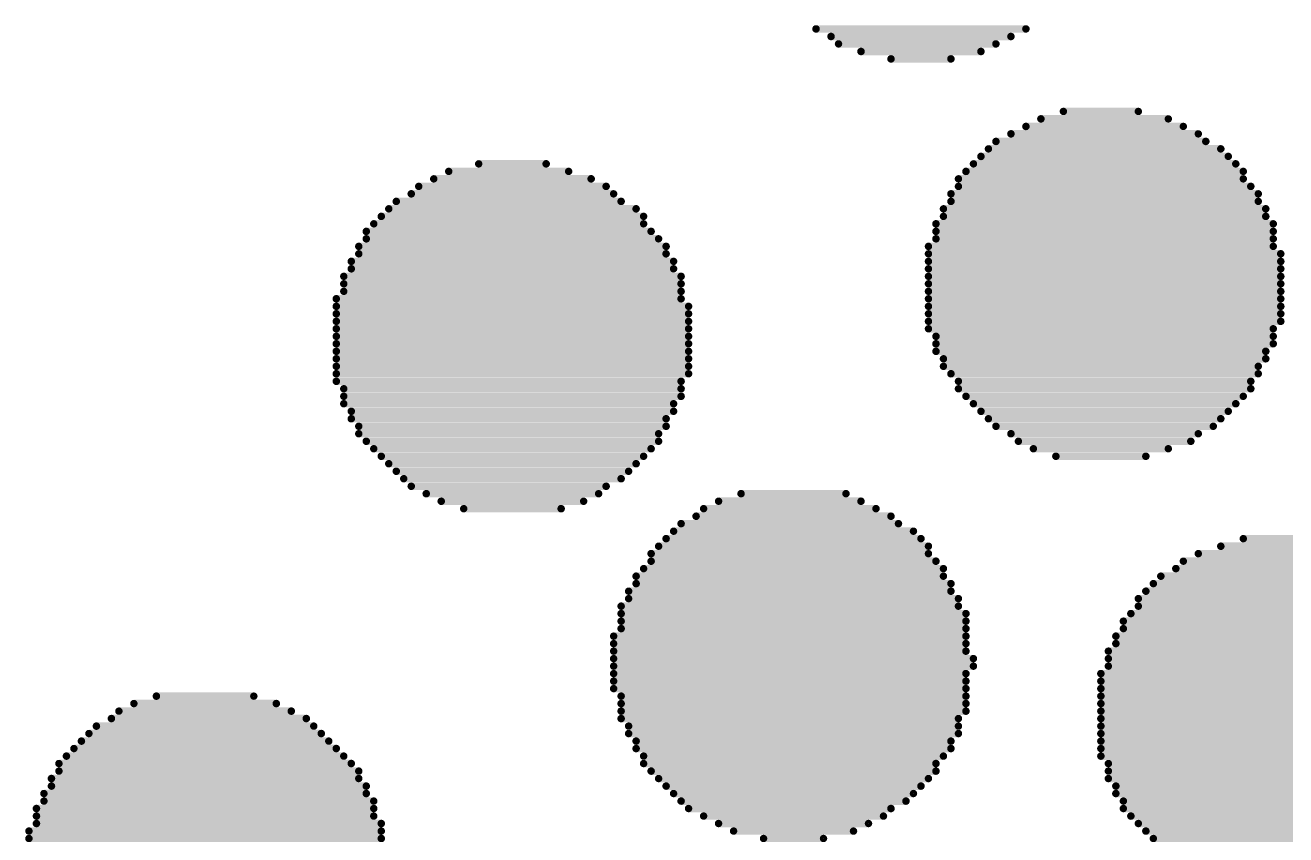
# Model space of a CAD drawing. Header units: millimetres. Extents: x 45 to 209, y 90 to 189.
# Drawn here: x 134.658 to 135.725, y 98.232 to 98.918 of the extents above; entities that cross this region are included whole.
import ezdxf

# ---------------------------------------------------------------- set-up
doc = ezdxf.new("R2010")
doc.units = ezdxf.units.MM
doc.layers.add('TopOverlay', color=2, linetype='Continuous')

# ---------------------------------------------------------------- blocks, each defined once
blk = doc.blocks.new('5394DE47_A0E8_4329_8464_7791B7C19310_63')
at = {"layer": 'TopOverlay', "const_width": 0.00635}
for points in [[(1.6081, 4.7596), (1.7859, 4.7596)], [(1.6208, 4.7532), (1.7732, 4.7532)], [(1.6271, 4.7469), (1.7605, 4.7469)], [(1.6462, 4.7405), (1.7478, 4.7405)], [(1.6716, 4.7342), (1.7224, 4.7342)], [(1.8176, 4.6897), (1.8811, 4.6897)], [(1.7859, 4.677), (1.9192, 4.677)], [(1.7986, 4.6834), (1.9065, 4.6834)], [(1.7605, 4.6643), (1.9383, 4.6643)], [(1.7732, 4.6707), (1.9319, 4.6707)], [(1.7541, 4.658), (1.951, 4.658)], [(1.3223, 4.6453), (1.3795, 4.6453)], [(1.7414, 4.6453), (1.9637, 4.6453)], [(1.7478, 4.6516), (1.9573, 4.6516)], [(1.2842, 4.6326), (1.4176, 4.6326)], [(1.2969, 4.6389), (1.3985, 4.6389)], [(1.7287, 4.6326), (1.97, 4.6326)], [(1.7351, 4.6389), (1.97, 4.6389)], [(1.2715, 4.6262), (1.4303, 4.6262)], [(1.7287, 4.6262), (1.9764, 4.6262)], [(1.2525, 4.6135), (1.443, 4.6135)], [(1.2652, 4.6199), (1.4366, 4.6199)], [(1.7224, 4.6199), (1.9827, 4.6199)], [(1.7224, 4.6135), (1.9827, 4.6135)], [(1.2398, 4.6008), (1.462, 4.6008)], [(1.2461, 4.6072), (1.4557, 4.6072)], [(1.716, 4.6072), (1.9891, 4.6072)], [(1.716, 4.6008), (1.9891, 4.6008)], [(1.2334, 4.5945), (1.462, 4.5945)], [(1.7097, 4.5945), (1.9954, 4.5945)], [(1.2271, 4.5881), (1.4684, 4.5881)], [(1.2271, 4.5818), (1.4747, 4.5818)], [(1.7097, 4.5881), (1.9954, 4.5881)], [(1.7097, 4.5818), (1.9954, 4.5818)], [(1.2207, 4.5754), (1.4811, 4.5754)], [(1.2207, 4.5691), (1.4811, 4.5691)], [(1.7033, 4.5754), (1.9954, 4.5754)], [(1.7033, 4.5691), (2.0018, 4.5691)], [(1.2144, 4.5627), (1.4874, 4.5627)], [(1.7033, 4.5627), (2.0018, 4.5627)], [(1.208, 4.55), (1.4938, 4.55)], [(1.2144, 4.5564), (1.4874, 4.5564)], [(1.7033, 4.5564), (2.0018, 4.5564)], [(1.7033, 4.55), (2.0018, 4.55)], [(1.208, 4.5437), (1.4938, 4.5437)], [(1.208, 4.5373), (1.4938, 4.5373)], [(1.7033, 4.5437), (2.0018, 4.5437)], [(1.7033, 4.5373), (2.0018, 4.5373)], [(1.2017, 4.531), (1.4938, 4.531)], [(1.2017, 4.5246), (1.5001, 4.5246)], [(1.7033, 4.531), (2.0018, 4.531)], [(1.7033, 4.5246), (2.0018, 4.5246)], [(1.2017, 4.5183), (1.5001, 4.5183)], [(1.7033, 4.5183), (2.0018, 4.5183)], [(1.2017, 4.5119), (1.5001, 4.5119)], [(1.2017, 4.5056), (1.5001, 4.5056)], [(1.7033, 4.5119), (2.0018, 4.5119)], [(1.7033, 4.5056), (1.9954, 4.5056)], [(1.2017, 4.4992), (1.5001, 4.4992)], [(1.2017, 4.4929), (1.5001, 4.4929)], [(1.7097, 4.4992), (1.9954, 4.4992)], [(1.7097, 4.4929), (1.9954, 4.4929)], [(1.2017, 4.4865), (1.5001, 4.4865)], [(1.7097, 4.4865), (1.9891, 4.4865)], [(1.2017, 4.4802), (1.5001, 4.4802)], [(1.2017, 4.4738), (1.5001, 4.4738)], [(1.716, 4.4802), (1.9891, 4.4802)], [(1.716, 4.4738), (1.9827, 4.4738)], [(1.2017, 4.4675), (1.5001, 4.4675)], [(1.2017, 4.4611), (1.4938, 4.4611)], [(1.7224, 4.4675), (1.9827, 4.4675)], [(1.7287, 4.4611), (1.9764, 4.4611)], [(1.208, 4.4548), (1.4938, 4.4548)], [(1.7287, 4.4548), (1.9764, 4.4548)], [(1.208, 4.4484), (1.4938, 4.4484)], [(1.208, 4.4421), (1.4874, 4.4421)], [(1.7351, 4.4484), (1.97, 4.4484)], [(1.7414, 4.4421), (1.9637, 4.4421)], [(1.2144, 4.4357), (1.4874, 4.4357)], [(1.2144, 4.4294), (1.4811, 4.4294)], [(1.7478, 4.4357), (1.9573, 4.4357)], [(1.7541, 4.4294), (1.951, 4.4294)], [(1.2207, 4.423), (1.4811, 4.423)], [(1.7605, 4.423), (1.9446, 4.423)], [(1.2207, 4.4167), (1.4747, 4.4167)], [(1.2271, 4.4103), (1.4747, 4.4103)], [(1.7732, 4.4167), (1.9319, 4.4167)], [(1.7795, 4.4103), (1.9256, 4.4103)], [(1.2334, 4.404), (1.4684, 4.404)], [(1.2398, 4.3976), (1.462, 4.3976)], [(1.7922, 4.404), (1.9065, 4.404)], [(1.8113, 4.3976), (1.8875, 4.3976)], [(1.2461, 4.3913), (1.4557, 4.3913)], [(1.2525, 4.3849), (1.4493, 4.3849)], [(1.2588, 4.3786), (1.443, 4.3786)], [(1.2652, 4.3722), (1.4303, 4.3722)], [(1.2779, 4.3659), (1.4239, 4.3659)], [(1.5446, 4.3659), (1.6335, 4.3659)], [(1.2906, 4.3595), (1.4112, 4.3595)], [(1.5255, 4.3595), (1.6462, 4.3595)], [(1.3096, 4.3532), (1.3922, 4.3532)], [(1.5065, 4.3468), (1.6716, 4.3468)], [(1.5128, 4.3532), (1.6589, 4.3532)], [(1.4874, 4.3341), (1.6906, 4.3341)], [(1.4938, 4.3405), (1.6779, 4.3405)], [(1.4811, 4.3278), (1.697, 4.3278)], [(1.97, 4.3278), (2.0208, 4.3278)], [(1.4684, 4.3151), (1.7033, 4.3151)], [(1.4747, 4.3214), (1.7033, 4.3214)], [(1.9319, 4.3151), (2.0653, 4.3151)], [(1.951, 4.3214), (2.0462, 4.3214)], [(1.462, 4.3024), (1.716, 4.3024)], [(1.4684, 4.3087), (1.7097, 4.3087)], [(1.9129, 4.3024), (2.0843, 4.3024)], [(1.9192, 4.3087), (2.0716, 4.3087)], [(1.4557, 4.296), (1.716, 4.296)], [(1.4557, 4.2897), (1.7224, 4.2897)], [(1.8938, 4.2897), (2.097, 4.2897)], [(1.9002, 4.296), (2.0907, 4.296)], [(1.4493, 4.2833), (1.7224, 4.2833)], [(1.8875, 4.2833), (2.1034, 4.2833)], [(1.443, 4.2706), (1.7287, 4.2706)], [(1.4493, 4.277), (1.7287, 4.277)], [(1.8811, 4.277), (2.1097, 4.277)], [(1.8811, 4.2706), (2.1161, 4.2706)], [(1.443, 4.2643), (1.7351, 4.2643)], [(1.443, 4.2579), (1.7351, 4.2579)], [(1.8684, 4.2579), (2.1288, 4.2579)], [(1.8748, 4.2643), (2.1224, 4.2643)], [(1.443, 4.2516), (1.7351, 4.2516)], [(1.8684, 4.2516), (2.1288, 4.2516)], [(1.4366, 4.2452), (1.7351, 4.2452)], [(1.4366, 4.2389), (1.7351, 4.2389)], [(1.8621, 4.2452), (2.1351, 4.2452)], [(1.8621, 4.2389), (2.1351, 4.2389)], [(1.4366, 4.2325), (1.7351, 4.2325)], [(1.4366, 4.2262), (1.7414, 4.2262)], [(1.8557, 4.2325), (2.1351, 4.2325)], [(1.8557, 4.2262), (2.1415, 4.2262)], [(1.4366, 4.2198), (1.7414, 4.2198)], [(1.8557, 4.2198), (2.1415, 4.2198)], [(1.4366, 4.2135), (1.7351, 4.2135)], [(1.4366, 4.2071), (1.7351, 4.2071)], [(1.8494, 4.2135), (2.1415, 4.2135)], [(1.8494, 4.2071), (2.1478, 4.2071)], [(1.0493, 4.1944), (1.1318, 4.1944)], [(1.4366, 4.2008), (1.7351, 4.2008)], [(1.443, 4.1944), (1.7351, 4.1944)], [(1.8494, 4.2008), (2.1478, 4.2008)], [(1.8494, 4.1944), (2.1478, 4.1944)], [(1.0302, 4.1881), (1.1509, 4.1881)], [(1.443, 4.1881), (1.7351, 4.1881)], [(1.8494, 4.1881), (2.1478, 4.1881)], [(1.0112, 4.1754), (1.1763, 4.1754)], [(1.0175, 4.1817), (1.1636, 4.1817)], [(1.443, 4.1817), (1.7351, 4.1817)], [(1.443, 4.1754), (1.7287, 4.1754)], [(1.8494, 4.1817), (2.1478, 4.1817)], [(1.8494, 4.1754), (2.1478, 4.1754)], [(0.9921, 4.1627), (1.189, 4.1627)], [(0.9985, 4.169), (1.1826, 4.169)], [(1.4493, 4.169), (1.7287, 4.169)], [(1.4493, 4.1627), (1.7287, 4.1627)], [(1.8494, 4.169), (2.1478, 4.169)], [(1.8494, 4.1627), (2.1478, 4.1627)], [(0.9858, 4.1563), (1.1953, 4.1563)], [(1.4557, 4.1563), (1.7224, 4.1563)], [(1.8494, 4.1563), (2.1478, 4.1563)], [(0.9731, 4.1436), (1.208, 4.1436)], [(0.9794, 4.15), (1.2017, 4.15)], [(1.4557, 4.15), (1.7224, 4.15)], [(1.462, 4.1436), (1.716, 4.1436)], [(1.8494, 4.15), (2.1478, 4.15)], [(1.8494, 4.1436), (2.1415, 4.1436)], [(0.9667, 4.1373), (1.2144, 4.1373)], [(0.9667, 4.1309), (1.2207, 4.1309)], [(1.462, 4.1373), (1.7097, 4.1373)], [(1.4684, 4.1309), (1.7097, 4.1309)], [(1.8557, 4.1373), (2.1415, 4.1373)], [(1.8557, 4.1309), (2.1415, 4.1309)], [(0.9604, 4.1246), (1.2207, 4.1246)], [(1.4747, 4.1246), (1.7033, 4.1246)], [(1.8557, 4.1246), (2.1351, 4.1246)], [(0.954, 4.1119), (1.2271, 4.1119)], [(0.9604, 4.1182), (1.2271, 4.1182)], [(1.4811, 4.1182), (1.697, 4.1182)], [(1.4874, 4.1119), (1.6906, 4.1119)], [(1.8621, 4.1182), (2.1351, 4.1182)], [(1.8621, 4.1119), (2.1288, 4.1119)], [(0.9477, 4.0992), (1.2334, 4.0992)], [(0.954, 4.1055), (1.2334, 4.1055)], [(1.4938, 4.1055), (1.6843, 4.1055)], [(1.5001, 4.0992), (1.6716, 4.0992)], [(1.8684, 4.1055), (2.1288, 4.1055)], [(1.8684, 4.0992), (2.1224, 4.0992)], [(0.9477, 4.0928), (1.2334, 4.0928)], [(1.5128, 4.0928), (1.6652, 4.0928)], [(1.8748, 4.0928), (2.1224, 4.0928)], [(0.9413, 4.0801), (1.2398, 4.0801)], [(0.9477, 4.0865), (1.2398, 4.0865)], [(1.5255, 4.0865), (1.6525, 4.0865)], [(1.5382, 4.0801), (1.6398, 4.0801)], [(1.8811, 4.0865), (2.1161, 4.0865)], [(1.8875, 4.0801), (2.1097, 4.0801)], [(0.9413, 4.0738), (1.2398, 4.0738)], [(1.5636, 4.0738), (1.6144, 4.0738)], [(1.8938, 4.0738), (2.1034, 4.0738)]]:
    blk.add_lwpolyline(points, dxfattribs=at)
at = {"layer": 'TopOverlay', "const_width": 0.00317}
for points in [[(1.6065, 4.7596, 1), (1.6097, 4.7596, 1)], [(1.7843, 4.7596, 1), (1.7875, 4.7596, 1)], [(1.6192, 4.7532, 1), (1.6224, 4.7532, 1)], [(1.7716, 4.7532, 1), (1.7748, 4.7532, 1)], [(1.6256, 4.7469, 1), (1.6287, 4.7469, 1)], [(1.6446, 4.7405, 1), (1.6478, 4.7405, 1)], [(1.7462, 4.7405, 1), (1.7494, 4.7405, 1)], [(1.7589, 4.7469, 1), (1.7621, 4.7469, 1)], [(1.67, 4.7342, 1), (1.6732, 4.7342, 1)], [(1.7208, 4.7342, 1), (1.724, 4.7342, 1)], [(1.8161, 4.6897, 1), (1.8192, 4.6897, 1)], [(1.8796, 4.6897, 1), (1.8827, 4.6897, 1)], [(1.7843, 4.677, 1), (1.7875, 4.677, 1)], [(1.797, 4.6834, 1), (1.8002, 4.6834, 1)], [(1.905, 4.6834, 1), (1.9081, 4.6834, 1)], [(1.9177, 4.677, 1), (1.9208, 4.677, 1)], [(1.7589, 4.6643, 1), (1.7621, 4.6643, 1)], [(1.7716, 4.6707, 1), (1.7748, 4.6707, 1)], [(1.9304, 4.6707, 1), (1.9335, 4.6707, 1)], [(1.9367, 4.6643, 1), (1.9399, 4.6643, 1)], [(1.7526, 4.658, 1), (1.7557, 4.658, 1)], [(1.9494, 4.658, 1), (1.9526, 4.658, 1)], [(1.3208, 4.6453, 1), (1.3239, 4.6453, 1)], [(1.3779, 4.6453, 1), (1.3811, 4.6453, 1)], [(1.7399, 4.6453, 1), (1.743, 4.6453, 1)], [(1.7462, 4.6516, 1), (1.7494, 4.6516, 1)], [(1.9558, 4.6516, 1), (1.9589, 4.6516, 1)], [(1.9621, 4.6453, 1), (1.9653, 4.6453, 1)], [(1.2827, 4.6326, 1), (1.2858, 4.6326, 1)], [(1.2954, 4.6389, 1), (1.2985, 4.6389, 1)], [(1.397, 4.6389, 1), (1.4001, 4.6389, 1)], [(1.416, 4.6326, 1), (1.4192, 4.6326, 1)], [(1.7272, 4.6326, 1), (1.7303, 4.6326, 1)], [(1.7335, 4.6389, 1), (1.7367, 4.6389, 1)], [(1.9685, 4.6389, 1), (1.9716, 4.6389, 1)], [(1.9685, 4.6326, 1), (1.9716, 4.6326, 1)], [(1.27, 4.6262, 1), (1.2731, 4.6262, 1)], [(1.4287, 4.6262, 1), (1.4319, 4.6262, 1)], [(1.7272, 4.6262, 1), (1.7303, 4.6262, 1)], [(1.9748, 4.6262, 1), (1.978, 4.6262, 1)], [(1.2509, 4.6135, 1), (1.2541, 4.6135, 1)], [(1.2636, 4.6199, 1), (1.2668, 4.6199, 1)], [(1.4351, 4.6199, 1), (1.4382, 4.6199, 1)], [(1.4414, 4.6135, 1), (1.4446, 4.6135, 1)], [(1.7208, 4.6199, 1), (1.724, 4.6199, 1)], [(1.7208, 4.6135, 1), (1.724, 4.6135, 1)], [(1.9812, 4.6199, 1), (1.9843, 4.6199, 1)], [(1.9812, 4.6135, 1), (1.9843, 4.6135, 1)], [(1.2382, 4.6008, 1), (1.2414, 4.6008, 1)], [(1.2446, 4.6072, 1), (1.2477, 4.6072, 1)], [(1.4541, 4.6072, 1), (1.4573, 4.6072, 1)], [(1.4605, 4.6008, 1), (1.4636, 4.6008, 1)], [(1.7145, 4.6072, 1), (1.7176, 4.6072, 1)], [(1.7145, 4.6008, 1), (1.7176, 4.6008, 1)], [(1.9875, 4.6072, 1), (1.9907, 4.6072, 1)], [(1.9875, 4.6008, 1), (1.9907, 4.6008, 1)], [(1.2319, 4.5945, 1), (1.235, 4.5945, 1)], [(1.4605, 4.5945, 1), (1.4636, 4.5945, 1)], [(1.7081, 4.5945, 1), (1.7113, 4.5945, 1)], [(1.9939, 4.5945, 1), (1.997, 4.5945, 1)], [(1.2255, 4.5881, 1), (1.2287, 4.5881, 1)], [(1.2255, 4.5818, 1), (1.2287, 4.5818, 1)], [(1.4668, 4.5881, 1), (1.47, 4.5881, 1)], [(1.4732, 4.5818, 1), (1.4763, 4.5818, 1)], [(1.7081, 4.5881, 1), (1.7113, 4.5881, 1)], [(1.7081, 4.5818, 1), (1.7113, 4.5818, 1)], [(1.9939, 4.5881, 1), (1.997, 4.5881, 1)], [(1.9939, 4.5818, 1), (1.997, 4.5818, 1)], [(1.2192, 4.5754, 1), (1.2223, 4.5754, 1)], [(1.2192, 4.5691, 1), (1.2223, 4.5691, 1)], [(1.4795, 4.5754, 1), (1.4827, 4.5754, 1)], [(1.4795, 4.5691, 1), (1.4827, 4.5691, 1)], [(1.7018, 4.5754, 1), (1.7049, 4.5754, 1)], [(1.7018, 4.5691, 1), (1.7049, 4.5691, 1)], [(1.9939, 4.5754, 1), (1.997, 4.5754, 1)], [(2.0002, 4.5691, 1), (2.0034, 4.5691, 1)], [(1.2128, 4.5627, 1), (1.216, 4.5627, 1)], [(1.4859, 4.5627, 1), (1.489, 4.5627, 1)], [(1.7018, 4.5627, 1), (1.7049, 4.5627, 1)], [(2.0002, 4.5627, 1), (2.0034, 4.5627, 1)], [(1.2065, 4.55, 1), (1.2096, 4.55, 1)], [(1.2128, 4.5564, 1), (1.216, 4.5564, 1)], [(1.4859, 4.5564, 1), (1.489, 4.5564, 1)], [(1.4922, 4.55, 1), (1.4954, 4.55, 1)], [(1.7018, 4.5564, 1), (1.7049, 4.5564, 1)], [(1.7018, 4.55, 1), (1.7049, 4.55, 1)], [(2.0002, 4.5564, 1), (2.0034, 4.5564, 1)], [(2.0002, 4.55, 1), (2.0034, 4.55, 1)], [(1.2065, 4.5437, 1), (1.2096, 4.5437, 1)], [(1.2065, 4.5373, 1), (1.2096, 4.5373, 1)], [(1.4922, 4.5437, 1), (1.4954, 4.5437, 1)], [(1.4922, 4.5373, 1), (1.4954, 4.5373, 1)], [(1.7018, 4.5437, 1), (1.7049, 4.5437, 1)], [(1.7018, 4.5373, 1), (1.7049, 4.5373, 1)], [(2.0002, 4.5437, 1), (2.0034, 4.5437, 1)], [(2.0002, 4.5373, 1), (2.0034, 4.5373, 1)], [(1.2001, 4.531, 1), (1.2033, 4.531, 1)], [(1.2001, 4.5246, 1), (1.2033, 4.5246, 1)], [(1.4922, 4.531, 1), (1.4954, 4.531, 1)], [(1.4986, 4.5246, 1), (1.5017, 4.5246, 1)], [(1.7018, 4.531, 1), (1.7049, 4.531, 1)], [(1.7018, 4.5246, 1), (1.7049, 4.5246, 1)], [(2.0002, 4.531, 1), (2.0034, 4.531, 1)], [(2.0002, 4.5246, 1), (2.0034, 4.5246, 1)], [(1.2001, 4.5183, 1), (1.2033, 4.5183, 1)], [(1.4986, 4.5183, 1), (1.5017, 4.5183, 1)], [(1.7018, 4.5183, 1), (1.7049, 4.5183, 1)], [(2.0002, 4.5183, 1), (2.0034, 4.5183, 1)], [(1.2001, 4.5119, 1), (1.2033, 4.5119, 1)], [(1.2001, 4.5056, 1), (1.2033, 4.5056, 1)], [(1.4986, 4.5119, 1), (1.5017, 4.5119, 1)], [(1.4986, 4.5056, 1), (1.5017, 4.5056, 1)], [(1.7018, 4.5119, 1), (1.7049, 4.5119, 1)], [(1.7018, 4.5056, 1), (1.7049, 4.5056, 1)], [(1.9939, 4.5056, 1), (1.997, 4.5056, 1)], [(2.0002, 4.5119, 1), (2.0034, 4.5119, 1)], [(1.2001, 4.4992, 1), (1.2033, 4.4992, 1)], [(1.2001, 4.4929, 1), (1.2033, 4.4929, 1)], [(1.4986, 4.4992, 1), (1.5017, 4.4992, 1)], [(1.4986, 4.4929, 1), (1.5017, 4.4929, 1)], [(1.7081, 4.4992, 1), (1.7113, 4.4992, 1)], [(1.7081, 4.4929, 1), (1.7113, 4.4929, 1)], [(1.9939, 4.4992, 1), (1.997, 4.4992, 1)], [(1.9939, 4.4929, 1), (1.997, 4.4929, 1)], [(1.2001, 4.4865, 1), (1.2033, 4.4865, 1)], [(1.4986, 4.4865, 1), (1.5017, 4.4865, 1)], [(1.7081, 4.4865, 1), (1.7113, 4.4865, 1)], [(1.9875, 4.4865, 1), (1.9907, 4.4865, 1)], [(1.2001, 4.4802, 1), (1.2033, 4.4802, 1)], [(1.2001, 4.4738, 1), (1.2033, 4.4738, 1)], [(1.4986, 4.4802, 1), (1.5017, 4.4802, 1)], [(1.4986, 4.4738, 1), (1.5017, 4.4738, 1)], [(1.7145, 4.4802, 1), (1.7176, 4.4802, 1)], [(1.7145, 4.4738, 1), (1.7176, 4.4738, 1)], [(1.9812, 4.4738, 1), (1.9843, 4.4738, 1)], [(1.9875, 4.4802, 1), (1.9907, 4.4802, 1)], [(1.2001, 4.4675, 1), (1.2033, 4.4675, 1)], [(1.2001, 4.4611, 1), (1.2033, 4.4611, 1)], [(1.4922, 4.4611, 1), (1.4954, 4.4611, 1)], [(1.4986, 4.4675, 1), (1.5017, 4.4675, 1)], [(1.7208, 4.4675, 1), (1.724, 4.4675, 1)], [(1.7272, 4.4611, 1), (1.7303, 4.4611, 1)], [(1.9748, 4.4611, 1), (1.978, 4.4611, 1)], [(1.9812, 4.4675, 1), (1.9843, 4.4675, 1)], [(1.2065, 4.4548, 1), (1.2096, 4.4548, 1)], [(1.4922, 4.4548, 1), (1.4954, 4.4548, 1)], [(1.7272, 4.4548, 1), (1.7303, 4.4548, 1)], [(1.9748, 4.4548, 1), (1.978, 4.4548, 1)], [(1.2065, 4.4484, 1), (1.2096, 4.4484, 1)], [(1.2065, 4.4421, 1), (1.2096, 4.4421, 1)], [(1.4859, 4.4421, 1), (1.489, 4.4421, 1)], [(1.4922, 4.4484, 1), (1.4954, 4.4484, 1)], [(1.7335, 4.4484, 1), (1.7367, 4.4484, 1)], [(1.7399, 4.4421, 1), (1.743, 4.4421, 1)], [(1.9621, 4.4421, 1), (1.9653, 4.4421, 1)], [(1.9685, 4.4484, 1), (1.9716, 4.4484, 1)], [(1.2128, 4.4357, 1), (1.216, 4.4357, 1)], [(1.2128, 4.4294, 1), (1.216, 4.4294, 1)], [(1.4795, 4.4294, 1), (1.4827, 4.4294, 1)], [(1.4859, 4.4357, 1), (1.489, 4.4357, 1)], [(1.7462, 4.4357, 1), (1.7494, 4.4357, 1)], [(1.7526, 4.4294, 1), (1.7557, 4.4294, 1)], [(1.9494, 4.4294, 1), (1.9526, 4.4294, 1)], [(1.9558, 4.4357, 1), (1.9589, 4.4357, 1)], [(1.2192, 4.423, 1), (1.2223, 4.423, 1)], [(1.4795, 4.423, 1), (1.4827, 4.423, 1)], [(1.7589, 4.423, 1), (1.7621, 4.423, 1)], [(1.9431, 4.423, 1), (1.9462, 4.423, 1)], [(1.2192, 4.4167, 1), (1.2223, 4.4167, 1)], [(1.2255, 4.4103, 1), (1.2287, 4.4103, 1)], [(1.4732, 4.4167, 1), (1.4763, 4.4167, 1)], [(1.4732, 4.4103, 1), (1.4763, 4.4103, 1)], [(1.7716, 4.4167, 1), (1.7748, 4.4167, 1)], [(1.778, 4.4103, 1), (1.7811, 4.4103, 1)], [(1.924, 4.4103, 1), (1.9272, 4.4103, 1)], [(1.9304, 4.4167, 1), (1.9335, 4.4167, 1)], [(1.2319, 4.404, 1), (1.235, 4.404, 1)], [(1.2382, 4.3976, 1), (1.2414, 4.3976, 1)], [(1.4605, 4.3976, 1), (1.4636, 4.3976, 1)], [(1.4668, 4.404, 1), (1.47, 4.404, 1)], [(1.7907, 4.404, 1), (1.7938, 4.404, 1)], [(1.8097, 4.3976, 1), (1.8129, 4.3976, 1)], [(1.8859, 4.3976, 1), (1.8891, 4.3976, 1)], [(1.905, 4.404, 1), (1.9081, 4.404, 1)], [(1.2446, 4.3913, 1), (1.2477, 4.3913, 1)], [(1.4541, 4.3913, 1), (1.4573, 4.3913, 1)], [(1.2509, 4.3849, 1), (1.2541, 4.3849, 1)], [(1.2573, 4.3786, 1), (1.2604, 4.3786, 1)], [(1.4414, 4.3786, 1), (1.4446, 4.3786, 1)], [(1.4478, 4.3849, 1), (1.4509, 4.3849, 1)], [(1.2636, 4.3722, 1), (1.2668, 4.3722, 1)], [(1.2763, 4.3659, 1), (1.2795, 4.3659, 1)], [(1.4224, 4.3659, 1), (1.4255, 4.3659, 1)], [(1.4287, 4.3722, 1), (1.4319, 4.3722, 1)], [(1.543, 4.3659, 1), (1.5462, 4.3659, 1)], [(1.6319, 4.3659, 1), (1.6351, 4.3659, 1)], [(1.289, 4.3595, 1), (1.2922, 4.3595, 1)], [(1.4097, 4.3595, 1), (1.4128, 4.3595, 1)], [(1.524, 4.3595, 1), (1.5271, 4.3595, 1)], [(1.6446, 4.3595, 1), (1.6478, 4.3595, 1)], [(1.3081, 4.3532, 1), (1.3112, 4.3532, 1)], [(1.3906, 4.3532, 1), (1.3938, 4.3532, 1)], [(1.5049, 4.3468, 1), (1.5081, 4.3468, 1)], [(1.5113, 4.3532, 1), (1.5144, 4.3532, 1)], [(1.6573, 4.3532, 1), (1.6605, 4.3532, 1)], [(1.67, 4.3468, 1), (1.6732, 4.3468, 1)], [(1.4859, 4.3341, 1), (1.489, 4.3341, 1)], [(1.4922, 4.3405, 1), (1.4954, 4.3405, 1)], [(1.6764, 4.3405, 1), (1.6795, 4.3405, 1)], [(1.6891, 4.3341, 1), (1.6922, 4.3341, 1)], [(1.4795, 4.3278, 1), (1.4827, 4.3278, 1)], [(1.6954, 4.3278, 1), (1.6986, 4.3278, 1)], [(1.9685, 4.3278, 1), (1.9716, 4.3278, 1)], [(1.4668, 4.3151, 1), (1.47, 4.3151, 1)], [(1.4732, 4.3214, 1), (1.4763, 4.3214, 1)], [(1.7018, 4.3214, 1), (1.7049, 4.3214, 1)], [(1.7018, 4.3151, 1), (1.7049, 4.3151, 1)], [(1.9304, 4.3151, 1), (1.9335, 4.3151, 1)], [(1.9494, 4.3214, 1), (1.9526, 4.3214, 1)], [(1.4605, 4.3024, 1), (1.4636, 4.3024, 1)], [(1.4668, 4.3087, 1), (1.47, 4.3087, 1)], [(1.7081, 4.3087, 1), (1.7113, 4.3087, 1)], [(1.7145, 4.3024, 1), (1.7176, 4.3024, 1)], [(1.9113, 4.3024, 1), (1.9145, 4.3024, 1)], [(1.9177, 4.3087, 1), (1.9208, 4.3087, 1)], [(1.4541, 4.296, 1), (1.4573, 4.296, 1)], [(1.4541, 4.2897, 1), (1.4573, 4.2897, 1)], [(1.7145, 4.296, 1), (1.7176, 4.296, 1)], [(1.7208, 4.2897, 1), (1.724, 4.2897, 1)], [(1.8923, 4.2897, 1), (1.8954, 4.2897, 1)], [(1.8986, 4.296, 1), (1.9018, 4.296, 1)], [(1.4478, 4.2833, 1), (1.4509, 4.2833, 1)], [(1.7208, 4.2833, 1), (1.724, 4.2833, 1)], [(1.8859, 4.2833, 1), (1.8891, 4.2833, 1)], [(1.4414, 4.2706, 1), (1.4446, 4.2706, 1)], [(1.4478, 4.277, 1), (1.4509, 4.277, 1)], [(1.7272, 4.277, 1), (1.7303, 4.277, 1)], [(1.7272, 4.2706, 1), (1.7303, 4.2706, 1)], [(1.8796, 4.277, 1), (1.8827, 4.277, 1)], [(1.8796, 4.2706, 1), (1.8827, 4.2706, 1)], [(1.4414, 4.2643, 1), (1.4446, 4.2643, 1)], [(1.4414, 4.2579, 1), (1.4446, 4.2579, 1)], [(1.7335, 4.2643, 1), (1.7367, 4.2643, 1)], [(1.7335, 4.2579, 1), (1.7367, 4.2579, 1)], [(1.8669, 4.2579, 1), (1.87, 4.2579, 1)], [(1.8732, 4.2643, 1), (1.8764, 4.2643, 1)], [(1.4414, 4.2516, 1), (1.4446, 4.2516, 1)], [(1.7335, 4.2516, 1), (1.7367, 4.2516, 1)], [(1.8669, 4.2516, 1), (1.87, 4.2516, 1)], [(1.4351, 4.2452, 1), (1.4382, 4.2452, 1)], [(1.4351, 4.2389, 1), (1.4382, 4.2389, 1)], [(1.7335, 4.2452, 1), (1.7367, 4.2452, 1)], [(1.7335, 4.2389, 1), (1.7367, 4.2389, 1)], [(1.8605, 4.2452, 1), (1.8637, 4.2452, 1)], [(1.8605, 4.2389, 1), (1.8637, 4.2389, 1)], [(1.4351, 4.2325, 1), (1.4382, 4.2325, 1)], [(1.4351, 4.2262, 1), (1.4382, 4.2262, 1)], [(1.7335, 4.2325, 1), (1.7367, 4.2325, 1)], [(1.7399, 4.2262, 1), (1.743, 4.2262, 1)], [(1.8542, 4.2325, 1), (1.8573, 4.2325, 1)], [(1.8542, 4.2262, 1), (1.8573, 4.2262, 1)], [(1.4351, 4.2198, 1), (1.4382, 4.2198, 1)], [(1.7399, 4.2198, 1), (1.743, 4.2198, 1)], [(1.8542, 4.2198, 1), (1.8573, 4.2198, 1)], [(1.4351, 4.2135, 1), (1.4382, 4.2135, 1)], [(1.4351, 4.2071, 1), (1.4382, 4.2071, 1)], [(1.7335, 4.2135, 1), (1.7367, 4.2135, 1)], [(1.7335, 4.2071, 1), (1.7367, 4.2071, 1)], [(1.8478, 4.2135, 1), (1.851, 4.2135, 1)], [(1.8478, 4.2071, 1), (1.851, 4.2071, 1)], [(1.0477, 4.1944, 1), (1.0509, 4.1944, 1)], [(1.1303, 4.1944, 1), (1.1334, 4.1944, 1)], [(1.4351, 4.2008, 1), (1.4382, 4.2008, 1)], [(1.4414, 4.1944, 1), (1.4446, 4.1944, 1)], [(1.7335, 4.2008, 1), (1.7367, 4.2008, 1)], [(1.7335, 4.1944, 1), (1.7367, 4.1944, 1)], [(1.8478, 4.2008, 1), (1.851, 4.2008, 1)], [(1.8478, 4.1944, 1), (1.851, 4.1944, 1)], [(1.0287, 4.1881, 1), (1.0318, 4.1881, 1)], [(1.1493, 4.1881, 1), (1.1525, 4.1881, 1)], [(1.4414, 4.1881, 1), (1.4446, 4.1881, 1)], [(1.7335, 4.1881, 1), (1.7367, 4.1881, 1)], [(1.8478, 4.1881, 1), (1.851, 4.1881, 1)], [(1.0096, 4.1754, 1), (1.0128, 4.1754, 1)], [(1.016, 4.1817, 1), (1.0191, 4.1817, 1)], [(1.162, 4.1817, 1), (1.1652, 4.1817, 1)], [(1.1747, 4.1754, 1), (1.1779, 4.1754, 1)], [(1.4414, 4.1817, 1), (1.4446, 4.1817, 1)], [(1.4414, 4.1754, 1), (1.4446, 4.1754, 1)], [(1.7272, 4.1754, 1), (1.7303, 4.1754, 1)], [(1.7335, 4.1817, 1), (1.7367, 4.1817, 1)], [(1.8478, 4.1817, 1), (1.851, 4.1817, 1)], [(1.8478, 4.1754, 1), (1.851, 4.1754, 1)], [(0.9906, 4.1627, 1), (0.9937, 4.1627, 1)], [(0.9969, 4.169, 1), (1.0001, 4.169, 1)], [(1.1811, 4.169, 1), (1.1842, 4.169, 1)], [(1.1874, 4.1627, 1), (1.1906, 4.1627, 1)], [(1.4478, 4.169, 1), (1.4509, 4.169, 1)], [(1.4478, 4.1627, 1), (1.4509, 4.1627, 1)], [(1.7272, 4.169, 1), (1.7303, 4.169, 1)], [(1.7272, 4.1627, 1), (1.7303, 4.1627, 1)], [(1.8478, 4.169, 1), (1.851, 4.169, 1)], [(1.8478, 4.1627, 1), (1.851, 4.1627, 1)], [(0.9842, 4.1563, 1), (0.9874, 4.1563, 1)], [(1.1938, 4.1563, 1), (1.1969, 4.1563, 1)], [(1.4541, 4.1563, 1), (1.4573, 4.1563, 1)], [(1.7208, 4.1563, 1), (1.724, 4.1563, 1)], [(1.8478, 4.1563, 1), (1.851, 4.1563, 1)], [(0.9715, 4.1436, 1), (0.9747, 4.1436, 1)], [(0.9779, 4.15, 1), (0.981, 4.15, 1)], [(1.2001, 4.15, 1), (1.2033, 4.15, 1)], [(1.2065, 4.1436, 1), (1.2096, 4.1436, 1)], [(1.4541, 4.15, 1), (1.4573, 4.15, 1)], [(1.4605, 4.1436, 1), (1.4636, 4.1436, 1)], [(1.7145, 4.1436, 1), (1.7176, 4.1436, 1)], [(1.7208, 4.15, 1), (1.724, 4.15, 1)], [(1.8478, 4.15, 1), (1.851, 4.15, 1)], [(1.8478, 4.1436, 1), (1.851, 4.1436, 1)], [(0.9652, 4.1373, 1), (0.9683, 4.1373, 1)], [(0.9652, 4.1309, 1), (0.9683, 4.1309, 1)], [(1.2128, 4.1373, 1), (1.216, 4.1373, 1)], [(1.2192, 4.1309, 1), (1.2223, 4.1309, 1)], [(1.4605, 4.1373, 1), (1.4636, 4.1373, 1)], [(1.4668, 4.1309, 1), (1.47, 4.1309, 1)], [(1.7081, 4.1373, 1), (1.7113, 4.1373, 1)], [(1.7081, 4.1309, 1), (1.7113, 4.1309, 1)], [(1.8542, 4.1373, 1), (1.8573, 4.1373, 1)], [(1.8542, 4.1309, 1), (1.8573, 4.1309, 1)], [(0.9588, 4.1246, 1), (0.962, 4.1246, 1)], [(1.2192, 4.1246, 1), (1.2223, 4.1246, 1)], [(1.4732, 4.1246, 1), (1.4763, 4.1246, 1)], [(1.7018, 4.1246, 1), (1.7049, 4.1246, 1)], [(1.8542, 4.1246, 1), (1.8573, 4.1246, 1)], [(0.9525, 4.1119, 1), (0.9556, 4.1119, 1)], [(0.9588, 4.1182, 1), (0.962, 4.1182, 1)], [(1.2255, 4.1182, 1), (1.2287, 4.1182, 1)], [(1.2255, 4.1119, 1), (1.2287, 4.1119, 1)], [(1.4795, 4.1182, 1), (1.4827, 4.1182, 1)], [(1.4859, 4.1119, 1), (1.489, 4.1119, 1)], [(1.6891, 4.1119, 1), (1.6922, 4.1119, 1)], [(1.6954, 4.1182, 1), (1.6986, 4.1182, 1)], [(1.8605, 4.1182, 1), (1.8637, 4.1182, 1)], [(1.8605, 4.1119, 1), (1.8637, 4.1119, 1)], [(0.9461, 4.0992, 1), (0.9493, 4.0992, 1)], [(0.9525, 4.1055, 1), (0.9556, 4.1055, 1)], [(1.2319, 4.1055, 1), (1.235, 4.1055, 1)], [(1.2319, 4.0992, 1), (1.235, 4.0992, 1)], [(1.4922, 4.1055, 1), (1.4954, 4.1055, 1)], [(1.4986, 4.0992, 1), (1.5017, 4.0992, 1)], [(1.67, 4.0992, 1), (1.6732, 4.0992, 1)], [(1.6827, 4.1055, 1), (1.6859, 4.1055, 1)], [(1.8669, 4.1055, 1), (1.87, 4.1055, 1)], [(1.8669, 4.0992, 1), (1.87, 4.0992, 1)], [(0.9461, 4.0928, 1), (0.9493, 4.0928, 1)], [(1.2319, 4.0928, 1), (1.235, 4.0928, 1)], [(1.5113, 4.0928, 1), (1.5144, 4.0928, 1)], [(1.6637, 4.0928, 1), (1.6668, 4.0928, 1)], [(1.8732, 4.0928, 1), (1.8764, 4.0928, 1)], [(0.9398, 4.0801, 1), (0.9429, 4.0801, 1)], [(0.9461, 4.0865, 1), (0.9493, 4.0865, 1)], [(1.2382, 4.0865, 1), (1.2414, 4.0865, 1)], [(1.2382, 4.0801, 1), (1.2414, 4.0801, 1)], [(1.524, 4.0865, 1), (1.5271, 4.0865, 1)], [(1.5367, 4.0801, 1), (1.5398, 4.0801, 1)], [(1.6383, 4.0801, 1), (1.6414, 4.0801, 1)], [(1.651, 4.0865, 1), (1.6541, 4.0865, 1)], [(1.8796, 4.0865, 1), (1.8827, 4.0865, 1)], [(1.8859, 4.0801, 1), (1.8891, 4.0801, 1)], [(0.9398, 4.0738, 1), (0.9429, 4.0738, 1)], [(1.2382, 4.0738, 1), (1.2414, 4.0738, 1)], [(1.5621, 4.0738, 1), (1.5652, 4.0738, 1)], [(1.6129, 4.0738, 1), (1.616, 4.0738, 1)], [(1.8923, 4.0738, 1), (1.8954, 4.0738, 1)]]:
    blk.add_lwpolyline(points, format="xyb", close=True, dxfattribs=at)

msp = doc.modelspace()

# ---------------------------------------------------------------- block references
at = {"rotation": 360}
msp.add_blockref('5394DE47_A0E8_4329_8464_7791B7C19310_63', (133.7194, 94.1552), dxfattribs=at)

doc.saveas('drawing.dxf')
